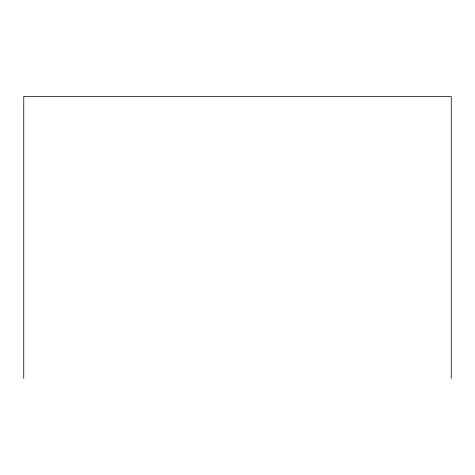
<?xml version="1.0" encoding="UTF-8"?>
<svg xmlns="http://www.w3.org/2000/svg" width="475" height="475" viewBox="0 0 475 475"><rect width="100%" height="100%" fill="white"/><g stroke="black" fill="none" stroke-linecap="round" stroke-linejoin="round"><path stroke-width="0.71" d="M451.25 378.527L451.25 96.472L23.75 96.472L23.75 378.527"/></g></svg>
